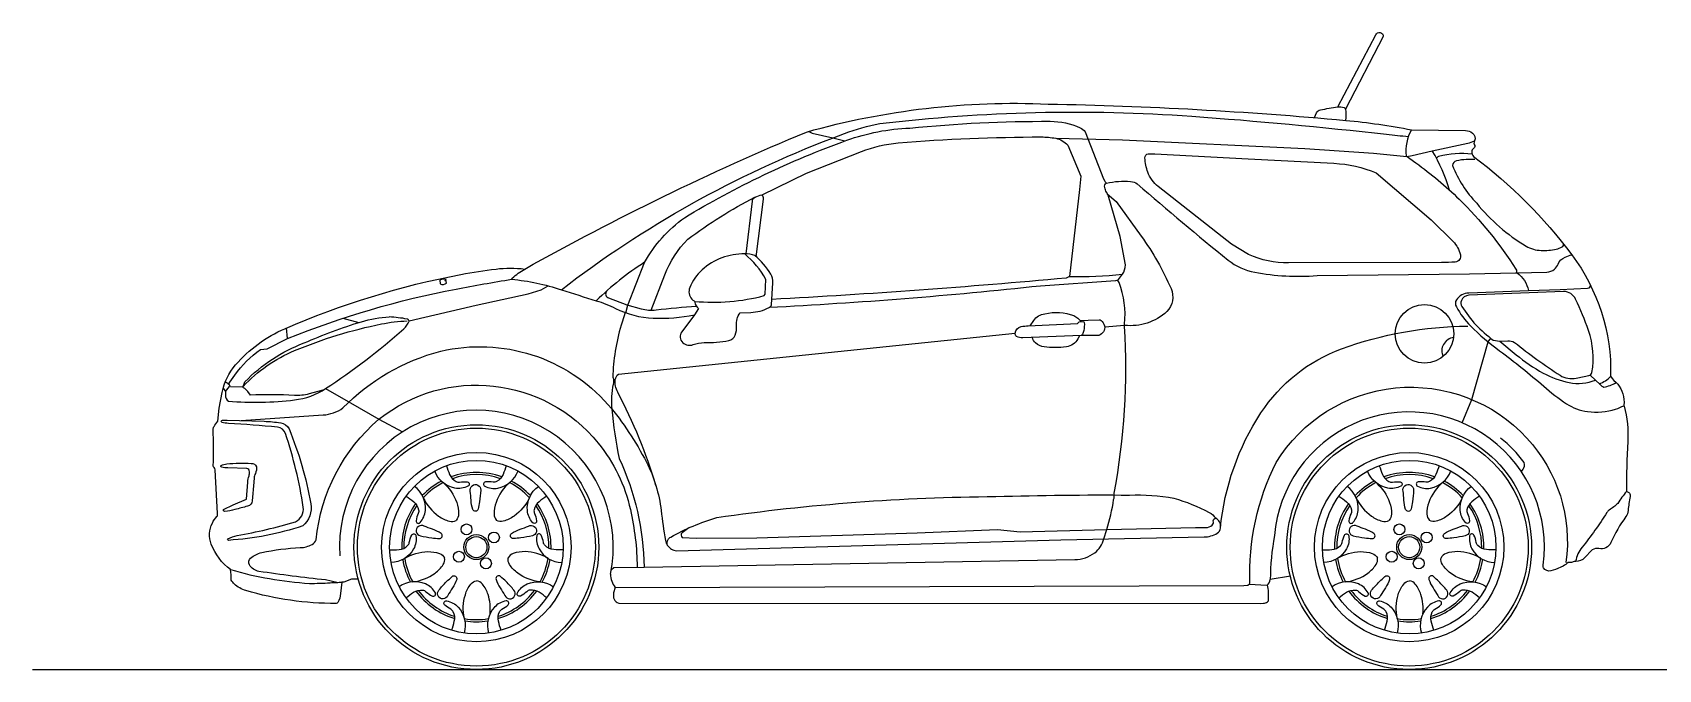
# Model space of a CAD drawing. Header units: millimetres. Extents: x 335 to 18837, y 383 to 11542.
# Drawn here: x 10657 to 15186, y 7029 to 8804 of the extents above; entities that cross this region are included whole.
import ezdxf

# ---------------------------------------------------------------- set-up
doc = ezdxf.new("R2010")
doc.units = ezdxf.units.MM
doc.layers.add('dwgmodels.com', color=30, linetype='Continuous')

msp = doc.modelspace()

# ---------------------------------------------------------------- linework, layer by layer
at = {"color": 18, "true_color": 0x000000}
for p, q in [((11892.5, 8044.5), (12037.5, 8075.7)), ((12037.5, 8075.7), (12074.1, 8086.8)), ((12074.1, 8086.8), (12093.6, 8098.2)), ((11705.8, 8000.3), (11892.5, 8044.5)), ((11367.4, 7951), (11364.8, 7980.7)), ((11521.3, 8007.5), (11565.6, 7995.6)), ((13698.6, 7987.9), (13643.7, 7983.1)), ((14095.4, 7263.4), (14045.9, 7266.2)), ((14160.7, 7288.8), (14104.6, 7279.8))]:
    msp.add_line(p, q, dxfattribs=at)
for points in [[(14292.9, 8596.5), (14398.7, 8797, -0.82922), (14419.4, 8792.7), (14314, 8590.4)], [(11564.4, 7280.6), (11545.7, 7280.6), (11524.5, 7272.9), (11518.1, 7272.9), (11515.3, 7241, -0.110211), (11507.3, 7215.9, -0.266642), (11502.5, 7213.1, -0.072145), (11251.5, 7248.9, -0.119393), (11219, 7267.7, -0.05576), (11210.5, 7277.8, 0.021808), (11208.6, 7307.4, -0.142677), (11155, 7378.3, -0.20997), (11157.9, 7437.1, -0.073203), (11170.7, 7455.4, 0.299113), (11172.1, 7463.4), (11165.9, 7585.6, 0.215873), (11162.7, 7591.9, -0.236774), (11160.4, 7596.7, 0.015746), (11160.1, 7698, -0.166052), (11162.6, 7706.3, 0.006507), (11173, 7721.1), (11177, 7756.8), (11185.5, 7801.2, -0.131362), (11222.5, 7877.5, -0.11266), (11359.9, 7978.6, -0.05565), (11850.5, 8129.7, -0.016771), (11948.1, 8144.8, -0.060311), (12028.1, 8144.8, -0.02924), (12813, 8526.5, -0.079624), (13486.1, 8604.5, -0.018156), (14315, 8558.9, -0.025768), (14498.2, 8532.6), (14648.7, 8530.7, -0.165971), (14668.1, 8523.7, -0.330467), (14673.9, 8502, 0.070208), (14672.2, 8494.8, 0.180919), (14673.1, 8491.6, -0.419437), (14671.2, 8480.7, 0.226368), (14665.9, 8471.7, 0.234888), (14671.3, 8458.4, -0.07135), (14944.8, 8184.4, -0.168022), (15052.9, 7845.9, 0.06122), (15072.5, 7824.5, -0.188672), (15090, 7765.8, 0.087831), (15090.3, 7762.8, -0.081694), (15100.7, 7664, 0.016465), (15097.1, 7524.8, 0.992809), (15097.1, 7524.8, -0.444577), (15107.3, 7511.1, 0.028734), (15101.7, 7472.4, -0.136982), (15095.3, 7455, 0.052685), (15053.8, 7383.2, -0.352764), (15020, 7365.8, 0.191595), (15001.8, 7362.6), (14980.2, 7340, -0.213919), (14956.1, 7330.3, 0.105432), (14946.7, 7328.6, -0.149782), (14934.6, 7327.5, -0.040163), (14920.3, 7317.2), (14899.5, 7307.5), (14886.3, 7304, -0.340331), (14866.1, 7312.4, -0.203482), (14865.2, 7320.3, -0.751002)], [(12885.3, 8509.4), (12919, 8522.2, -0.044795), (13017.1, 8549.8, -0.047625), (13886.2, 8570.4, -0.01038), (14428.8, 8520.2, 0.007073), (14489.6, 8514.2, -0.028631)], [(14228.1, 8566.5), (14233.8, 8580.1, -0.255804), (14244.4, 8588.5, -0.003687), (14292.9, 8596.5, -0.122105), (14310.2, 8595, -0.278046), (14314, 8590.4, -0.078028), (14314, 8559, 1.351371)], [(12362, 8163.4, -0.106915), (12472.8, 8287.8, -0.048996), (12925.7, 8503.6, -0.077859), (13100.6, 8537.4, -0.026174), (13491.9, 8556.3, -0.103494), (13575.2, 8538.5, -0.12121), (13589.5, 8527.4), (13640.2, 8396.3), (13640.2, 8396.3), (13643.5, 8389.8, 0.14776), (13648.9, 8384.2, -0.074772), (13715.8, 8388.7, -0.127846), (13734.4, 8382.3, 0.011656), (13987.9, 8169.6, 0.123333), (14061.4, 8135.9, 0.064928), (14235, 8126.4), (14659.3, 8131), (14874.9, 8136.1, 0.177129), (14896.4, 8144.6, 0.108763), (14906.4, 8158.4, -0.188735), (14926, 8178, -0.041254), (14944.8, 8184.4, -2.687095)], [(14498.2, 8532.6, 0.159994), (14483.1, 8459.9, 0.857723)], [(12130, 8087.3, -0.073107), (12885.3, 8509.4, -0.126671)], [(12380.6, 8030.2), (12418.5, 8128.9, -0.101741), (12481.9, 8228, -0.039404), (12669.4, 8345, -0.074976), (12689.3, 8351.8), (12812.9, 8411.9), (12965.8, 8472, -0.068565), (13068.7, 8496.4, -0.019288), (13466.7, 8512.8, -0.046151), (13507.1, 8509, -0.170048), (13540.5, 8489.7), (13576.8, 8403.1), (13573.8, 8366.2), (13545.2, 8124.3), (13536.4, 8119.5, -0.009438), (12716.2, 8060.1, 56.995785)], [(14485.5, 8458.2), (14500.3, 8461), (14556, 8473.6), (14654.8, 8495.5, 0.054682), (14673.9, 8502, -0.288421)], [(13783.3, 8465.3), (14043.5, 8451.8), (14282.2, 8439.4, -0.086466), (14399.8, 8412.5), (14553.3, 8281.9), (14614, 8221.2, -0.137065), (14634.5, 8184.8, -0.456732), (14620.1, 8164.3, -0.031836), (14581.9, 8163), (14155.8, 8161.7, -0.104732), (14044.5, 8184.9), (13997, 8213.9), (13792.6, 8374.5, -0.140724), (13763.7, 8414.5, -0.076115), (13755.8, 8454.4, -0.392027), (13765, 8465.7), (13783.3, 8465.3)], [(14483.1, 8459.9), (14510.3, 8440.4, -0.037619), (14630.8, 8339.5, -0.058352), (14789.1, 8144.4, -0.277423), (14789.3, 8134.1), (14792.3, 8134.2, -0.193927), (14824, 8084.7, 0.54718)], [(14675, 8450.3), (14650.8, 8449.7, 0.048735), (14623.4, 8446.2, 0.33744), (14612.4, 8433.2, 0.101297), (14679.8, 8328.3, 0.089406), (14817.3, 8208.8, 0.122905), (14859.6, 8196.5, 0.063047), (14901.2, 8200.2, 0.068041), (14918.1, 8206.3, 0.381131), (14921.3, 8214.9, -1.367838)], [(13679.4, 8111.9), (13693, 8130.6, 0.164085), (13701.1, 8156.3), (13686.3, 8235), (13652.9, 8350.6), (13648.7, 8358.7, -0.057116), (13643.6, 8372.1, -0.307722), (13648.1, 8384.3, -1.154758)], [(12645.2, 8186.8), (12662.1, 8334, -0.24373), (12669.6, 8345.1, -0.255452)], [(12672.6, 8179.2), (12693.1, 8339.6, 0.218578), (12689.3, 8351.8, -4.922502)], [(13650.8, 8354.6), (13675.6, 8332.7), (13745.2, 8236.4, -0.054778), (13828.3, 8090.2, -0.299415), (13817, 8026.3, -0.215343), (13698.6, 7987.9, -19.983337)], [(12310.1, 8023.2), (12315.6, 8043.8), (12362, 8163.4), (12362, 8163.4, 37.405144)], [(12512.4, 8034.7), (12500.5, 8017), (12465.3, 7970.3, 0.390134), (12468.4, 7939.4, 0.284532), (12497.1, 7934.3, -0.103036), (12527.9, 7939.8, 0.059109), (12596.7, 7945.8, 0.251503), (12614.4, 7960.6, 0.120252), (12618.1, 7986.7, -0.182294), (12627.8, 8022.8), (12658.2, 8023.9, 0.112196), (12708.6, 8037.4, 0.190823), (12715.2, 8045.1), (12719.1, 8106.6, 0.149378), (12713.5, 8130.4, 0.090273), (12669, 8182.2, 0.114059), (12640.9, 8186.7, 0.1923), (12521.9, 8142.2, 0.111387), (12487.8, 8093.3, 0.289471), (12493.5, 8060.8, 0.106642), (12499.7, 8056.4, -0.38103), (12501.6, 8052.3, 0.167801), (12512.4, 8034.7, -0.117379)], [(12695.1, 8070.6), (12697.8, 8075.1), (12699.6, 8115.9, 0.09671), (12640.9, 8186.7, -5.012174)], [(11202.1, 7822.9), (11220.7, 7849.3, -0.0891), (11292.1, 7920.3), (11310.7, 7922.6), (11367.4, 7951, -0.04932), (11836.7, 8089, -0.006399), (11991.6, 8116.3, -0.301575), (11993.1, 8119.6, -0.036966), (12028.1, 8144.8, -3.668674)], [(11791.6, 8113.9), (11792.5, 8103.4, 0.321554), (11810.1, 8105.8), (11808.7, 8115.8)], [(11991.6, 8116.3, -0.057075), (12130, 8087.3, 0.007183), (12227.1, 8056.6, -0.043571), (12280.6, 8035.3, 0.107553), (12386.2, 8008.1, 0.057474), (12500.5, 8017, -0.112435)], [(12269.4, 7308.1), (12276.4, 7313), (12360.8, 7314.3), (13560.8, 7335.5, 0.157311), (13615.8, 7354.3, 0.178038), (13641, 7393), (13649.3, 7419.3, 0.040897), (13668.4, 7502.4, 0.101988), (13670, 7520.4, 0.061616), (13698.7, 7984.7, -0.042017), (13698.8, 7991.2, 0.119136), (13683.5, 8107.4, 0.395978), (13673.4, 8112.3), (13464.3, 8097.4, -0.014402), (12708.6, 8037.4, 7.81889)], [(12255.6, 8083, 0.492053), (12261.7, 8064.1), (12312, 8044.8), (12352.7, 8033.9, 0.096424), (12393.8, 8031, -0.017723), (12507.2, 8040.9, -17.909165)], [(14996.3, 8100.7, -0.348058), (14988.5, 8090.4), (14912.2, 8087.2), (14824.2, 8083.6), (14657.5, 8077.8, 0.239154), (14623.4, 8059, 0.307825), (14623.4, 8039.6, 0.078752), (14662.4, 7986.2, 0.037334), (14743.4, 7917.1, -0.022033), (14866.4, 7818.3, 0.034445), (14930.1, 7769.7, 0.111288), (14988.3, 7747.7, 0.113827), (15066.8, 7754.6, 0.035966), (15090.1, 7764.1, -3.388708)], [(14726.1, 7946.7), (14744.7, 7944.1), (14766.1, 7945.2, -0.145189), (14785.4, 7940.5, 0.027091), (14912.3, 7848.7, 0.201431), (14956.9, 7840.9, -0.012735), (14992.3, 7847.9, 0.316652), (15000.9, 7856.5, 0.128116), (14991.2, 7973.5, 0.02566), (14955.4, 8060.8, 0.286654), (14921.9, 8082.4), (14825.7, 8078.6), (14658.1, 8071.7, 0.296088), (14637, 8056.8, 0.237147), (14638.4, 8040.7, 0.099372), (14726.1, 7946.7, 0.527442)], [(12307.4, 8023.7), (12299, 7997, 0.064369), (12273.5, 7851.6, 0.060575), (12274.3, 7840.8, -0.098785), (12274.3, 7823.9, 0.071773), (12270.6, 7754.7, 0.028763), (12291.1, 7617, -0.104743), (12360.8, 7314.3, 0.729781)], [(13435.6, 7986.5), (13445.9, 8001.6, -0.217187), (13476.9, 8020.2, -0.145554), (13557.3, 8014.9, -0.162868), (13577.9, 7998.3, 0.605491)], [(11188.3, 7813.1), (11194.1, 7803.7), (11194.1, 7793.4, 0.241443), (11202.8, 7776.5, 0.04976), (11386.6, 7780.2, 0.115197), (11473.3, 7811.7, 0.037079), (11690.9, 7978.1, 0.120717), (11705.8, 7999.6, 0.468215), (11700.6, 8005.4, 0.03348), (11650.7, 8011.2, -10.362615)], [(11237.9, 7722.6), (11466.2, 7738.3, 0.136565), (11521.7, 7757.9, -0.13639), (11794, 7915.8, -0.277164), (12260.8, 7766.6, -0.055846), (12366.9, 7607, -0.09002), (12407.9, 7472, 0.015249), (12420.2, 7388.8, 0.220554), (12437.2, 7364.5, 0.102241), (12450.9, 7359.9), (13521.1, 7390.7), (13920.5, 7398.4, 0.132895), (13957.1, 7409, 0.235527), (13965.8, 7423, -0.12099), (14078.9, 7744.2, -0.161299), (14303.2, 7922.4, -0.087296), (14654.8, 7985.5, -0.666541)], [(11465.7, 7807), (11427.5, 7796.8, -0.07986), (11386.3, 7792.5, 0.023244), (11263.8, 7793.8), (11256.4, 7803.6, 0.115648), (11244.7, 7813.5, -0.49902), (11243.9, 7818, -0.106373), (11386.8, 7917.4, -0.048733), (11628.8, 7991.8, -0.041398), (11700.7, 8000.3, -0.435122)], [(11243.9, 7818), (11248.5, 7830.4, -0.11097), (11413.6, 7938.8, -0.027744), (11573.4, 7998.1, -0.065729), (11650.7, 8011.2, -2.916208)], [(13394.6, 7966.1, -0.339823), (13410.8, 7984.5, -0.052056), (13430.6, 7986.3), (13568.1, 7993.3), (13572.7, 7997.8), (13583.1, 7998.8, -0.399737), (13586.4, 7996.1, -0.097649), (13585, 7973.1, -0.048363), (13581.4, 7963, -0.171493), (13577.6, 7959.2), (13415.4, 7952.9, -0.144774), (13398.1, 7957.3, -0.343235), (13394.6, 7966.1, 0.655841)], [(13575.9, 8001.2), (13597.9, 8002.1), (13628.3, 8003.4, -0.198045), (13633.5, 8001.5, -0.133357), (13642.9, 7986.6, -0.242033), (13640, 7969.9, -0.112065), (13627.5, 7959.4), (13577.6, 7959.2)], [(12393.5, 7541.4, 0.048991), (12287.1, 7801.5, -0.152813), (12280.4, 7837.3, -0.21051), (12289.2, 7852), (13394.6, 7966.1)], [(13573.7, 7959), (13569.1, 7950.4, -0.238625), (13536.8, 7927.9, -0.069639), (13474.7, 7927.9, -0.149744), (13450.8, 7939, -0.161733), (13442.4, 7953.9, -1.332333)], [(14744.7, 7944.1), (14789.9, 7906.2, 0.050353), (14864.9, 7855.1, 0.074047), (14937.4, 7828.7, 0.145263), (15010.6, 7835.1, 18.295068)], [(14995.6, 7849.1), (15010.6, 7835.1), (15024, 7822.7, 0.06519), (15033.7, 7815.8, 0.097845), (15067.9, 7828.6, 6.184438)], [(11504.2, 7271.9), (11473.5, 7278.6, -0.012649), (11287.6, 7302.5, -0.232827), (11261.2, 7321, -0.352028), (11264.4, 7339.3, -0.125875), (11295.3, 7354.9, -0.046027), (11402.8, 7368.6, 0.114164), (11435.5, 7377.4, 0.177208), (11447.2, 7390.4, -0.193806), (11621.6, 7726.1, -0.412168), (12233, 7659.6, -0.115668), (12322.3, 7474.8, -0.051278), (12341.3, 7314, -14.388188)], [(12267, 7294.8, 0.160137), (12279.8, 7257.8), (14030.8, 7263.5), (14040.6, 7263.9, 0.321595), (14048.1, 7269.8, -0.127305), (14121.1, 7605.5, -0.497576), (14819.4, 7674, -0.223978), (14928.5, 7327, 6.069497)], [(11198.9, 7723.9), (11302.4, 7720.6, -0.031494), (11348.3, 7716.2, -0.230417), (11371.5, 7700, -0.052901), (11432.1, 7491, -0.269126), (11409.5, 7429.1, -0.063043), (11203.1, 7389, -0.598755), (11200.8, 7393.4, -0.043137), (11226.9, 7402.5, 0.032106), (11389.5, 7441, 0.317596), (11411.1, 7481.2, 0.043387), (11361.4, 7686.7, 0.294689), (11339.7, 7704.1, 0.010962), (11202.5, 7714.9, -0.060711), (11185.1, 7717.4, -0.918889), (11186.4, 7723.7), (11198.9, 7723.9)], [(14804.3, 7580.5), (14809, 7587.1, 0.24734), (14811.6, 7605.4, 0.076808), (14746.4, 7673.6, -2.725102)], [(11198.4, 7602.2, -0.03542), (11266.1, 7603.2, -0.338734), (11280.7, 7593.9, -0.129018), (11277.7, 7575.1, 0.087452), (11274.4, 7562.7), (11273.5, 7551.3), (11268.9, 7499, -0.321067), (11256, 7483.9, 0.010475), (11220.9, 7474.5, -0.054161), (11192.6, 7469.5, -0.566746), (11189, 7474.8), (11215.6, 7487.6), (11252.8, 7503.4), (11256.7, 7551.2, -0.054713), (11260, 7568.7, 0.083865), (11261.5, 7579.9, 0.343727), (11253.6, 7589.4), (11201.3, 7590.6, -0.050437), (11184, 7592.8, -0.544305), (11182.2, 7597.8, -0.06332), (11198.4, 7602.2, -1.566903)], [(11809.9, 7597, 0.016688), (11818.9, 7572.5, 0.181757), (11836.8, 7553, 0.156882), (11846.7, 7551.5, -0.074984), (11868.1, 7551.6, -0.73529), (11870, 7539.6, -0.163214), (11833.6, 7534.5, -0.26223), (11777.3, 7582.2)], [(11976.7, 7597, -0.016688), (11967.7, 7572.5, -0.181757), (11949.8, 7553, -0.156882), (11939.9, 7551.5, 0.074984), (11918.5, 7551.6, 0.73529), (11916.6, 7539.6, 0.163214), (11953, 7534.5, 0.26223), (12009.3, 7582.2)], [(14408.4, 7597, 0.016688), (14417.4, 7572.5, 0.181757), (14435.3, 7553, 0.156882), (14445.2, 7551.5, -0.074984), (14466.6, 7551.6, -0.73529), (14468.5, 7539.6, -0.163214), (14432.1, 7534.5, -0.26223), (14375.8, 7582.2)], [(14575.2, 7597, -0.016688), (14566.2, 7572.5, -0.181757), (14548.3, 7553, -0.156882), (14538.4, 7551.5, 0.074984), (14517, 7551.6, 0.73529), (14515.1, 7539.6, 0.163214), (14551.5, 7534.5, 0.26223), (14607.8, 7582.2)], [(11697.5, 7511.9, -0.016688), (11718.7, 7496.5, -0.181757), (11732.5, 7474, -0.156882), (11731.3, 7464.1, 0.074984), (11725.4, 7443.6, 0.73529), (11736.5, 7438.4, 0.163214), (11751.2, 7472.1, 0.26223), (11720.6, 7539.2)], [(11800.8, 7549.7, -0.13079), (11838.6, 7494.8, -0.098954), (11843.9, 7462, -0.192039), (11836.8, 7444.7, 0.117337)], [(11876.4, 7525.9, -1.167193), (11905.4, 7528.8, -0.022797), (11902.1, 7496.7, -0.014777), (11898.5, 7476, -0.753576), (11883.5, 7474.9, -0.075765), (11878.6, 7501.1, 0.013755), (11876.4, 7525.9, 140.056803)], [(11985.8, 7549.7, 0.13079), (11948, 7494.8, 0.098954), (11942.7, 7462, 0.192039), (11949.8, 7444.7, -0.117337)], [(12089.1, 7511.9, 0.016688), (12067.9, 7496.5, 0.181757), (12054.1, 7474, 0.156882), (12055.3, 7464.1, -0.074984), (12061.2, 7443.6, -0.73529), (12050.1, 7438.4, -0.163214), (12035.4, 7472.1, -0.26223), (12066, 7539.2)], [(14296, 7511.9, -0.016688), (14317.2, 7496.5, -0.181757), (14331, 7474, -0.156882), (14329.8, 7464.1, 0.074984), (14323.9, 7443.6, 0.73529), (14335, 7438.4, 0.163214), (14349.7, 7472.1, 0.26223), (14319.1, 7539.2)], [(14399.3, 7549.7, -0.13079), (14437.1, 7494.8, -0.098954), (14442.4, 7462, -0.192039), (14435.3, 7444.7, 0.117337)], [(14474.9, 7525.9, -1.167193), (14503.9, 7528.8, -0.022797), (14500.6, 7496.7, -0.014777), (14497, 7476, -0.753576), (14481.9, 7474.9, -0.075765), (14477.1, 7501.1, 0.013755), (14474.9, 7525.9, 140.056803)], [(14584.3, 7549.7, 0.13079), (14546.5, 7494.8, 0.098954), (14541.2, 7462, 0.192039), (14548.3, 7444.7, -0.117337)], [(14687.6, 7511.9, 0.016688), (14666.4, 7496.5, 0.181757), (14652.6, 7474, 0.156882), (14653.8, 7464.1, -0.074984), (14659.7, 7443.6, -0.73529), (14648.6, 7438.4, -0.163214), (14633.9, 7472.1, -0.26223), (14664.5, 7539.2)], [(15097.1, 7524.8, 0.040727), (15072.7, 7492, -0.054772), (15049.2, 7473.4, 0.117374), (15042.3, 7466.5, -0.030861), (14973.2, 7369.7, 0.127978), (14955.3, 7330.3, 3.032319)], [(11745.5, 7507.8, 0.13079), (11788.1, 7456.5, 0.098954), (11818.3, 7442.6, 0.192039), (11836.8, 7444.7, -0.117337)], [(12041.1, 7507.8, -0.13079), (11998.5, 7456.5, -0.098954), (11968.4, 7442.6, -0.192039), (11949.8, 7444.7, 0.117337)], [(12426, 7374.8, -0.249107), (12427.2, 7391, -0.125216), (12434.6, 7398, -0.053054), (12562.7, 7452.7, -0.034023), (13340.6, 7511.2, -0.008955), (13712.6, 7515.1, -0.05379), (13836.2, 7506.6, -0.051502), (13934.5, 7466.8, -0.113002), (13952.7, 7451.1, 0.103935)], [(14344, 7507.8, 0.13079), (14386.6, 7456.5, 0.098954), (14416.7, 7442.6, 0.192039), (14435.3, 7444.7, -0.117337)], [(14639.6, 7507.8, -0.13079), (14597, 7456.5, -0.098954), (14566.8, 7442.6, -0.192039), (14548.3, 7444.7, 0.117337)], [(11747.9, 7428.6, 1.167193), (11737.3, 7401.5, 0.022797), (11769.1, 7395.9, 0.014777), (11789.9, 7393.8, 0.753576), (11795.1, 7408, 0.075765), (11771.2, 7419.7, -0.013755), (11747.9, 7428.6, -140.056803)], [(12038.7, 7428.6, -1.167193), (12049.3, 7401.5, -0.022797), (12017.5, 7395.9, -0.014777), (11996.7, 7393.8, -0.753576), (11991.5, 7408, -0.075765), (12015.4, 7419.7, 0.013755), (12038.7, 7428.6, 140.056803)], [(12485, 7423.4), (12466.6, 7409.6, 0.510784), (12466.8, 7396.6), (12506.4, 7395.3), (12674.3, 7396), (13121.4, 7410.3), (13344.7, 7418.9), (13408.5, 7412.6), (13649.3, 7419.3), (13896.3, 7424.9), (13925.4, 7424.6, 0.191094), (13943, 7431.4, 0.289718), (13946.1, 7443.1, -0.375605), (13952.7, 7451.1, -1.101847)], [(14346.4, 7428.6, 1.167193), (14335.8, 7401.5, 0.022797), (14367.6, 7395.9, 0.014777), (14388.4, 7393.8, 0.753576), (14393.6, 7408, 0.075765), (14369.7, 7419.7, -0.013755), (14346.4, 7428.6, -140.056803)], [(14637.2, 7428.6, -1.167193), (14647.8, 7401.5, -0.022797), (14616, 7395.9, -0.014777), (14595.2, 7393.8, -0.753576), (14590, 7408, -0.075765), (14613.9, 7419.7, 0.013755), (14637.2, 7428.6, 140.056803)], [(11651.7, 7362.4, 0.016688), (11677.8, 7363.3, 0.181757), (11701.9, 7374.2, 0.156882), (11706.5, 7383, -0.074984), (11713.1, 7403.4, -0.73529), (11725.1, 7401.4, -0.163214), (11718.5, 7365.3, -0.26223), (11655.5, 7326.9)], [(12134.9, 7362.4, -0.016688), (12108.8, 7363.3, -0.181757), (12084.7, 7374.2, -0.156882), (12080.1, 7383, 0.074984), (12073.5, 7403.4, 0.73529), (12061.5, 7401.4, 0.163214), (12068.1, 7365.3, 0.26223), (12131.1, 7326.9)], [(14250.2, 7362.4, 0.016688), (14276.3, 7363.3, 0.181757), (14300.4, 7374.2, 0.156882), (14305, 7383, -0.074984), (14311.6, 7403.4, -0.73529), (14323.6, 7401.4, -0.163214), (14317, 7365.3, -0.26223), (14254, 7326.9)], [(14733.4, 7362.4, -0.016688), (14707.3, 7363.3, -0.181757), (14683.2, 7374.2, -0.156882), (14678.6, 7383, 0.074984), (14672, 7403.4, 0.73529), (14660, 7401.4, 0.163214), (14666.6, 7365.3, 0.26223), (14729.6, 7326.9)], [(11693.7, 7338.9, -0.13079), (11757.8, 7357.5, -0.098954), (11790.5, 7352.2, -0.192039), (11804.7, 7340, 0.117337)], [(11716, 7273.3, 0.13079), (11778.2, 7297.5, 0.098954), (11800.9, 7321.7, 0.192039), (11804.7, 7340, -0.117337)], [(12070.6, 7273.3, -0.13079), (12008.5, 7297.5, -0.098954), (11985.7, 7321.7, -0.192039), (11981.9, 7340, 0.117337)], [(12092.9, 7338.9, 0.13079), (12028.8, 7357.5, 0.098954), (11996.1, 7352.2, 0.192039), (11981.9, 7340, -0.117337)], [(14292.2, 7338.9, -0.13079), (14356.3, 7357.5, -0.098954), (14389, 7352.2, -0.192039), (14403.2, 7340, 0.117337)], [(14314.5, 7273.3, 0.13079), (14376.6, 7297.5, 0.098954), (14399.4, 7321.7, 0.192039), (14403.2, 7340, -0.117337)], [(14669.1, 7273.3, -0.13079), (14606.9, 7297.5, -0.098954), (14584.2, 7321.7, -0.192039), (14580.4, 7340, 0.117337)], [(14691.4, 7338.9, 0.13079), (14627.3, 7357.5, 0.098954), (14594.6, 7352.2, 0.192039), (14580.4, 7340, -0.117337)], [(11208.6, 7307.4, 0.054721), (11428.4, 7269.1, 0.017734), (11486.1, 7270.9, 0.00817), (11504.2, 7271.9, 0.032746), (11518.1, 7272.9, -2.30138)], [(11697.1, 7229, -0.016688), (11718.3, 7244.2, -0.181757), (11744, 7250.3, -0.156882), (11753, 7246, 0.074984), (11770.7, 7233.9, 0.73529), (11779.1, 7242.8, 0.163214), (11751.8, 7267.4, 0.26223), (11678.4, 7259.5)], [(11813.7, 7235.2, -1.167193), (11788.7, 7250.2, -0.022797), (11810.5, 7274, -0.014777), (11825.8, 7288.3, -0.753576), (11838.5, 7280.2, -0.075765), (11826.8, 7256.4, 0.013755), (11813.7, 7235.2, 140.056803)], [(11860.1, 7170.9, -0.13079), (11862.6, 7237.5, -0.098954), (11878, 7266.9, -0.192039), (11894, 7276.5, 0.117337)], [(11931.4, 7184.3, 0.105176), (11925.9, 7238, 0.098954), (11910.1, 7267.2, 0.192039), (11894, 7276.5)], [(11972.9, 7235.2, 1.167193), (11997.9, 7250.2, 0.022797), (11976.1, 7274, 0.014777), (11960.8, 7288.3, 0.753576), (11948.1, 7280.2, 0.075765), (11959.8, 7256.4, -0.013755), (11972.9, 7235.2, -140.056803)], [(12089.5, 7229, 0.016688), (12068.3, 7244.2, 0.181757), (12042.6, 7250.3, 0.156882), (12033.6, 7246, -0.074984), (12015.9, 7233.9, -0.73529), (12007.6, 7242.8, -0.163214), (12034.8, 7267.4, -0.26223), (12108.2, 7259.5)], [(12279.8, 7257.8), (12275.7, 7242.5, 0.176327), (12277.2, 7224.7, 0.221695), (12289.8, 7214.1), (14078.7, 7213.2), (14086.1, 7213.9, 0.107919), (14097.4, 7217.4, 0.367553), (14099.6, 7223.6, 0.083152), (14097.2, 7264.7, -1.348672)], [(14295.6, 7229, -0.016688), (14316.8, 7244.2, -0.181757), (14342.5, 7250.3, -0.156882), (14351.5, 7246, 0.074984), (14369.2, 7233.9, 0.73529), (14377.5, 7242.8, 0.163214), (14350.3, 7267.4, 0.26223), (14276.9, 7259.5)], [(14412.2, 7235.2, -1.167193), (14387.2, 7250.2, -0.022797), (14409, 7274, -0.014777), (14424.3, 7288.3, -0.753576), (14437, 7280.2, -0.075765), (14425.3, 7256.4, 0.013755), (14412.2, 7235.2, 140.056803)], [(14458.6, 7170.9, -0.13079), (14461.1, 7237.5, -0.098954), (14476.5, 7266.9, -0.192039), (14492.5, 7276.5, 0.117337)], [(14529.9, 7184.3, 0.105176), (14524.4, 7238, 0.098954), (14508.6, 7267.2, 0.192039), (14492.5, 7276.5)], [(14571.4, 7235.2, 1.167193), (14596.4, 7250.2, 0.022797), (14574.6, 7274, 0.014777), (14559.3, 7288.3, 0.753576), (14546.6, 7280.2, 0.075765), (14558.3, 7256.4, -0.013755), (14571.4, 7235.2, -140.056803)], [(14688, 7229, 0.016688), (14666.8, 7244.2, 0.181757), (14641.1, 7250.3, 0.156882), (14632.1, 7246, -0.074984), (14614.4, 7233.9, -0.73529), (14606, 7242.8, -0.163214), (14633.3, 7267.4, -0.26223), (14706.7, 7259.5)], [(11824.5, 7138.4, 0.016688), (11831.9, 7163.5, 0.181757), (11829.1, 7189.8, 0.156882), (11822.2, 7196.9, -0.074984), (11804.9, 7209.6, -0.73529), (11810.6, 7220.4, -0.163214), (11842.8, 7202.7, -0.26223), (11859.4, 7130.8)], [(11962.1, 7138.4, -0.016688), (11954.7, 7163.5, -0.181757), (11957.5, 7189.8, -0.156882), (11964.4, 7196.9, 0.074984), (11981.7, 7209.6, 0.73529), (11976, 7220.4, 0.163214), (11943.8, 7202.7, 0.26223), (11927.2, 7130.8)], [(14423, 7138.4, 0.016688), (14430.4, 7163.5, 0.181757), (14427.6, 7189.8, 0.156882), (14420.7, 7196.9, -0.074984), (14403.4, 7209.6, -0.73529), (14409.1, 7220.4, -0.163214), (14441.3, 7202.7, -0.26223), (14457.9, 7130.8)], [(14560.6, 7138.4, -0.016688), (14553.2, 7163.5, -0.181757), (14556, 7189.8, -0.156882), (14562.9, 7196.9, 0.074984), (14580.2, 7209.6, 0.73529), (14574.5, 7220.4, 0.163214), (14542.3, 7202.7, 0.26223), (14525.7, 7130.8)]]:
    msp.add_lwpolyline(points, format="xyb", dxfattribs=at)
for points in [[(12819.3, 8528.3), (12828.7, 8523.6), (12886.1, 8510.7), (12886.1, 8510.7)], [(12886.1, 8510.7), (12920, 8501.5)], [(13507.1, 8509), (13693.5, 8505.1), (14201.5, 8480.7), (14392.1, 8467.3), (14485.5, 8458.2)], [(14639.5, 7716.6), (14666.7, 7781.2), (14711.3, 7942), (14719, 7952)], [(11243.2, 7815.9), (11208, 7816.6), (11204.5, 7822.7), (11193.9, 7830.1)], [(11194.1, 7803.7), (11205.8, 7817.6)], [(11473.3, 7811.7), (11542.6, 7771.7), (11621.6, 7726.1), (11688, 7691.3)]]:
    msp.add_lwpolyline(points, dxfattribs=at)
for centre, radius in [((14534.4, 7964.3), 81.9), ((11893.3, 7370.1), 340.9), ((11893.3, 7370.1), 331.4), ((14491.8, 7370.1), 340.9), ((14491.8, 7370.1), 331.4), ((11893.3, 7370.1), 263.8), ((11893.3, 7370.1), 241.7), ((14491.8, 7370.1), 263.8), ((14491.8, 7370.1), 241.7), ((11865.9, 7419.5), 15.2), ((14464.4, 7419.5), 15.2), ((11893.3, 7370.1), 34.9), ((11893.3, 7370.1), 29.4), ((11942.1, 7397), 15.2), ((14491.8, 7370.1), 34.9), ((14491.8, 7370.1), 29.4), ((14540.5, 7397), 15.2), ((11844.6, 7343.2), 15.2), ((11919.8, 7324.9), 15.2), ((14443, 7343.2), 15.2), ((14518.3, 7324.9), 15.2)]:
    msp.add_circle(centre, radius, dxfattribs=at)
for centre, radius, start, end in [((14197.3, 8251.2), 422.1, 15.6312, 31.8067), ((14575.6, 8450.4), 7.98, 105.01, 161.2334), ((14636.3, 8223.9), 242.4, 82.7147, 105.01), ((12815, 7453), 842.6, 122.5218, 134.24), ((11802.7, 8092.1), 24.4, 75.63, 116.9517), ((11793.6, 8114.9), 2.19, 207.0669, 272.0674), ((11805.7, 8116.3), 3.12, 261.888, 350.2436), ((13570.4, 9276.2), 1152.2, 268.7468, 276.1073), ((12552.3, 8620.5), 568.1, 264.8626, 284.5575), ((14620.6, 7916.4), 38.1, 97.4677, 204.3424), ((14998.9, 7894.3), 72.5, 287.8567, 318.0815), ((11893.3, 7370.1), 381.2, 348.6075, 183.5954), ((14491.8, 7370.1), 376.7, 352.3987, 175.1341), ((11893.3, 7370.1), 208, 70.0966, 109.9034), ((11893.3, 7370.1), 202, 70.6752, 109.3248), ((14491.8, 7370.1), 208, 70.0966, 109.9034), ((14491.8, 7370.1), 202, 70.6752, 109.3248), ((11893.3, 7370.1), 208, 117.9156, 136.3687), ((11893.3, 7370.1), 202, 117.2641, 137.0203), ((11893.3, 7370.1), 202, 42.9797, 62.7359), ((11893.3, 7370.1), 208, 43.6313, 62.0844), ((14491.8, 7370.1), 208, 117.9156, 136.3687), ((14491.8, 7370.1), 202, 117.2641, 137.0203), ((14491.8, 7370.1), 202, 42.9797, 62.7359), ((14491.8, 7370.1), 208, 43.6313, 62.0844), ((11893.3, 7370.1), 208, 144.381, 181.5355), ((11893.3, 7370.1), 202, 144.9595, 180.9569), ((11893.3, 7370.1), 202, 359.0431, 35.0405), ((11893.3, 7370.1), 208, 358.4645, 35.619), ((14491.8, 7370.1), 208, 144.381, 181.5355), ((14491.8, 7370.1), 202, 144.9595, 180.9569), ((14491.8, 7370.1), 202, 359.0431, 35.0405), ((14491.8, 7370.1), 208, 358.4645, 35.619), ((13941.7, 7429), 24.6, 351.228, 63.4249), ((14818.7, 7272.3), 714.1, 169.5321, 179.4033), ((11893.3, 7370.1), 202, 188.8962, 208.6524), ((11893.3, 7370.1), 202, 331.3476, 351.1038), ((14491.8, 7370.1), 202, 188.8962, 208.6524), ((14491.8, 7370.1), 202, 331.3476, 351.1038), ((11893.3, 7370.1), 208, 189.5478, 208.0008), ((11893.3, 7370.1), 208, 331.9992, 350.4522), ((14491.8, 7370.1), 208, 189.5478, 208.0008), ((14491.8, 7370.1), 208, 331.9992, 350.4522), ((11893.3, 7370.1), 208, 216.0131, 253.1676), ((11893.3, 7370.1), 202, 216.5917, 252.589), ((11893.3, 7370.1), 208, 286.8324, 323.9869), ((11893.3, 7370.1), 202, 287.411, 323.4083), ((14085.6, 7279.7), 19, 300.8633, 0.1164), ((14491.8, 7370.1), 208, 216.0131, 253.1676), ((14491.8, 7370.1), 202, 216.5917, 252.589), ((14491.8, 7370.1), 208, 286.8324, 323.9869), ((14491.8, 7370.1), 202, 287.411, 323.4083), ((11893.3, 7370.1), 202, 260.5283, 279.4717), ((11893.3, 7370.1), 208, 261.1799, 278.8201), ((14491.8, 7370.1), 202, 260.5283, 279.4717), ((14491.8, 7370.1), 208, 261.1799, 278.8201)]:
    msp.add_arc(centre, radius, start, end, dxfattribs=at)
at = {"layer": 'dwgmodels.com', "color": 18, "true_color": 0x000000}
msp.add_line((10656.9, 7029.2), (18524.1, 7029.2), dxfattribs=at)

doc.saveas('drawing.dxf')
